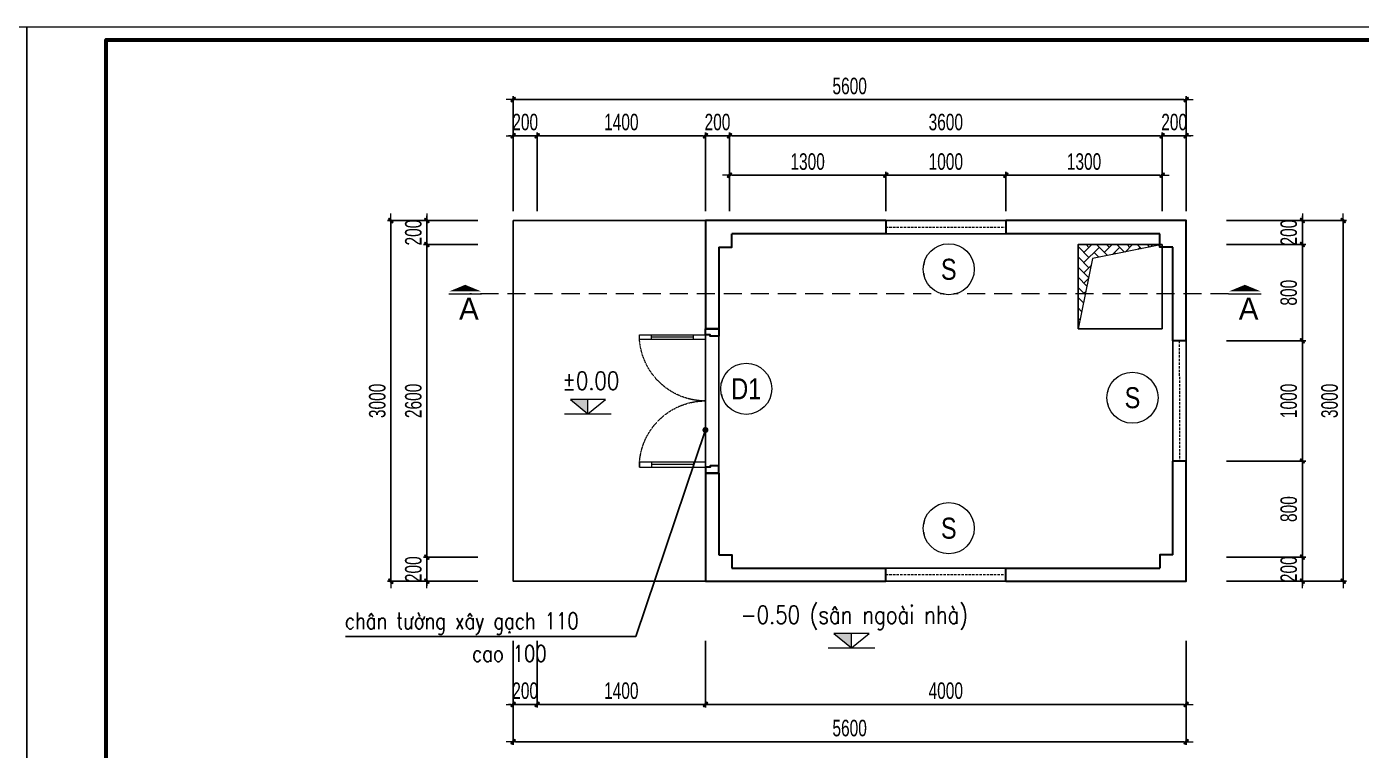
# Model space of a CAD drawing. Header units: millimetres. Extents: x 142758 to 365363, y -504867 to -415100.
# Drawn here: x 198041 to 209147, y -468500 to -462482 of the extents above; entities that cross this region are included whole.
import ezdxf
from ezdxf.enums import TextEntityAlignment as Align

# ---------------------------------------------------------------- set-up
doc = ezdxf.new("R2010")
doc.units = ezdxf.units.MM
doc.header["$LTSCALE"] = 20
doc.header["$MEASUREMENT"] = 0
doc.header["$PDMODE"] = 32
for name, pattern in [('ACAD_ISO07W100', [3, 0, -3]), ('HIDDEN', [0.375, 0.25, -0.125]), ('HIDDEN2', [0.1875, 0.125, -0.0625]), ('HIDDENX2', [0.75, 0.5, -0.25])]:
    doc.linetypes.add(name, pattern=pattern)
doc.layers.get('Defpoints').update_dxf_attribs({"color": 1})
for name, color, linetype, lineweight in [('03', 252, 'Continuous', 30), ('A-WIPEOUT', 254, 'ACAD_ISO07W100', 0), ('ISO', 153, 'Continuous', 13), ('LC Dim', 8, 'Continuous', 18), ('LC Hatch', 252, 'Continuous', 9), ('LC ISO', 153, 'Continuous', 13), ('LC Khac', 4, 'Continuous', 9), ('LC MANH DUT', 35, 'HIDDEN', 5), ('LC Net dam 1', 30, 'Continuous', 30), ('LC Net manh', 16, 'Continuous', 5), ('LC Net thay', 7, 'Continuous', 25), ('LC Text1', 3, 'Continuous', 20), ('LC Text2', 7, 'Continuous', 25), ('NetMo', 9, 'HIDDENX2', 0)]:
    doc.layers.add(name, color=color, linetype=linetype, lineweight=lineweight)
doc.layers.add('Khungten_LCDI', color=7, linetype='Continuous')
doc.styles.add('General text 2', font='arial_0.ttf')
doc.styles.add('HOATBIF', font='hoatbif.shx', dxfattribs={"width": 0.7})
doc.styles.add('Khungten', font='VHAVAN.TTF', dxfattribs={"width": 0.9, "height": 5000})
doc.styles.add('LC 1', font='VHAVANB.TTF')
doc.styles.add('LC 3', font='vnsimli.shx', dxfattribs={"width": 0.75})
doc.styles.add('T1', font='Vnsimli.shx', dxfattribs={"width": 0.8})
doc.styles.add('Title', font='VHBLACK.TTF', dxfattribs={"width": 0.8})
doc.dimstyles.new('1-100(1-50)', dxfattribs={"dimscale": 50, "dimtxt": 2.5, "dimasz": 0.35, "dimexe": 0.5, "dimexo": 0, "dimgap": 0.8, "dimtad": 1, "dimdec": 0, "dimzin": 0, "dimdsep": 46, "dimtxsty": 'HOATBIF', "dimblk1": 'DOT', "dimblk2": 'DOT', "dimsah": 1, "dimcen": -1, "dimdle": 1, "dimclrd": 256, "dimclre": 256, "dimclrt": 4, "dimadec": 3, "dimazin": 2, "dimtfac": 0.333333, "dimtdec": 0, "dimtix": 1, "dimtmove": 2, "dimatfit": 3, "dimldrblk": 'DOT', "dimfxl": 1, "dimtvp": 0.833333, "dimtolj": 1, "dimtzin": 0, "dimarcsym": 0})
doc.dimstyles.new('MONG', dxfattribs={"dimscale": 50, "dimtxt": 2.5, "dimasz": 0.35, "dimexe": 0.5, "dimexo": 0, "dimgap": 0.8, "dimtad": 1, "dimdec": 0, "dimzin": 0, "dimdsep": 46, "dimtxsty": 'HOATBIF', "dimblk1": 'DOT', "dimblk2": 'DOT', "dimsah": 1, "dimcen": -1, "dimdle": 1, "dimclrd": 256, "dimclre": 256, "dimclrt": 4, "dimadec": 3, "dimazin": 2, "dimtfac": 0.333333, "dimtdec": 0, "dimtix": 1, "dimtmove": 2, "dimatfit": 3, "dimldrblk": 'DOT', "dimfxl": 1, "dimtvp": 0.833333, "dimtolj": 1, "dimtzin": 0, "dimarcsym": 0})

# ---------------------------------------------------------------- blocks, each defined once
blk = doc.blocks.new('Nha o can bo nhan vien Trung doan')
at = {"layer": 'Defpoints', "lineweight": 0}
blk.add_lwpolyline([(-1200, -14850), (-1200, 14850), (40800, 14850), (40800, -14850)], close=True, dxfattribs=at)
at = {"layer": 'Khungten_LCDI', "color": 5, "lineweight": 60}
blk.add_lwpolyline([(0, -14650), (0, 14650), (40600, 14650), (40600, -14650)], close=True, dxfattribs=at)
at = {"color": 7, "style": 'Khungten', "width": 0.8}
for tag, p in [('REVISION', (39499, -10746)), ('NGAYHT', (39546, -11609))]:
    blk.add_attdef(tag, text='', height=200, dxfattribs=at).set_placement(p, align=Align.CENTER)
at = {"layer": 'LC Text1', "style": 'Title', "width": 1.485915}
for tag, p, p2 in [('TENBANVE1', (36913, -8886), (40339, -8886)), ('TENBANVE2', (36913, -9562), (40339, -9562))]:
    blk.add_attdef(tag, text='', height=250, dxfattribs=at).set_placement(p, p2, align=Align.FIT)
at = {"layer": 'LC Text1', "style": 'Title', "width": 0.7}
blk.add_attdef('SOBANVE', text='', height=250, dxfattribs=at).set_placement((39562, -13896), align=Align.CENTER)
blk = doc.blocks.new('DOT')
at = {"layer": 'LC Dim'}
blk.add_line((-3, 0), (3, 0), dxfattribs=at)
at = {"layer": 'LC Dim', "color": 4}
blk.add_line((-1, -1), (1, 1), dxfattribs=at)
blk.add_lwpolyline([(0.5, 1), (-1, -0.5), (-0.5, -1), (1, 0.5)], close=True, dxfattribs=at)
blk = doc.blocks.new('*D80')
at = {"layer": 'Defpoints', "color": 0, "ltscale": 2, "transparency": 16777216}
for p in [(201795, -464294), (201371, -466894), (201795, -466894)]:
    blk.add_point(p, dxfattribs=at)
at = {"layer": 'LC Dim', "lineweight": -2, "ltscale": 2, "transparency": 16777216}
for p, q in [((201795, -464294), (201344, -464294)), ((201371, -464314), (201371, -466875)), ((201795, -466894), (201344, -466894))]:
    blk.add_line(p, q, dxfattribs=at)
at = {"layer": 'LC Dim', "lineweight": -2, "ltscale": 2, "transparency": 16777216, "xscale": 19.25, "yscale": 19.25, "zscale": 19.25}
for p, rotation in [((201371, -464294), 90), ((201371, -466894), 270)]:
    blk.add_blockref('DOT', p, dxfattribs=dict(at, rotation=rotation))
at = {"layer": 'LC Dim', "color": 4, "ltscale": 2, "transparency": 16777216, "insert": (201259, -465594), "char_height": 137.5, "attachment_point": 5, "rotation": 90, "style": 'HOATBIF'}
blk.add_mtext('\\A1;2600', dxfattribs=at)
blk = doc.blocks.new('_Dot')
at = {"color": 0, "linetype": 'ByBlock', "lineweight": -2}
blk.add_line((-0.5, 0), (-1, 0), dxfattribs=at)
at = {"color": 0, "linetype": 'ByBlock', "const_width": 0.5}
blk.add_lwpolyline([(-0.25, 0, 1), (0.25, 0, 1)], format="xyb", close=True, dxfattribs=at)
blk = doc.blocks.new('*D81')
at = {"layer": 'Defpoints', "color": 0, "ltscale": 2, "transparency": 16777216}
for p in [(201795, -464094), (201071, -467094), (201795, -467094)]:
    blk.add_point(p, dxfattribs=at)
at = {"layer": 'LC Dim', "lineweight": -2, "ltscale": 2, "transparency": 16777216}
for p, q in [((201795, -464094), (201044, -464094)), ((201071, -464114), (201071, -467075)), ((201795, -467094), (201044, -467094))]:
    blk.add_line(p, q, dxfattribs=at)
at = {"layer": 'LC Dim', "lineweight": -2, "ltscale": 2, "transparency": 16777216, "xscale": 19.25, "yscale": 19.25, "zscale": 19.25}
for p, rotation in [((201071, -464094), 90), ((201071, -467094), 270)]:
    blk.add_blockref('DOT', p, dxfattribs=dict(at, rotation=rotation))
at = {"layer": 'LC Dim', "color": 4, "ltscale": 2, "transparency": 16777216, "insert": (200959, -465594), "char_height": 137.5, "attachment_point": 5, "rotation": 90, "style": 'HOATBIF'}
blk.add_mtext('\\A1;3000', dxfattribs=at)
blk = doc.blocks.new('*D82')
at = {"layer": 'Defpoints', "color": 0, "ltscale": 2, "transparency": 16777216}
for p in [(202089, -467590), (207689, -467590), (202089, -468429)]:
    blk.add_point(p, dxfattribs=at)
at = {"layer": 'LC Dim', "lineweight": -2, "ltscale": 2, "transparency": 16777216}
for p, q in [((202089, -467590), (202089, -468456)), ((207689, -467590), (207689, -468456)), ((207670, -468429), (202109, -468429))]:
    blk.add_line(p, q, dxfattribs=at)
at = {"layer": 'LC Dim', "lineweight": -2, "ltscale": 2, "transparency": 16777216, "xscale": 19.25, "yscale": 19.25, "zscale": 19.25, "rotation": 180}
blk.add_blockref('DOT', (202089, -468429), dxfattribs=at)
at = {"layer": 'LC Dim', "lineweight": -2, "ltscale": 2, "transparency": 16777216, "xscale": 19.25, "yscale": 19.25, "zscale": 19.25}
blk.add_blockref('DOT', (207689, -468429), dxfattribs=at)
at = {"layer": 'LC Dim', "color": 4, "ltscale": 2, "transparency": 16777216, "insert": (204889, -468316), "char_height": 137.5, "attachment_point": 5, "style": 'HOATBIF'}
blk.add_mtext('\\A1;5600', dxfattribs=at)
blk = doc.blocks.new('*D83')
at = {"layer": 'Defpoints', "color": 0, "ltscale": 2, "transparency": 16777216}
for p in [(207489.33538, -463388.29265), (203889.33538, -464016.5), (207489.33538, -464016.5)]:
    blk.add_point(p, dxfattribs=at)
at = {"layer": 'LC Dim', "lineweight": -2, "ltscale": 2, "transparency": 16777216}
for p, q in [((203889.33538, -464016.5), (203889.33538, -463360.79265)), ((203908.58538, -463388.29265), (207470.08538, -463388.29265)), ((207489.33538, -464016.5), (207489.33538, -463360.79265))]:
    blk.add_line(p, q, dxfattribs=at)
at = {"layer": 'LC Dim', "lineweight": -2, "ltscale": 2, "transparency": 16777216, "xscale": 19.25, "yscale": 19.25, "zscale": 19.25, "rotation": 180}
blk.add_blockref('DOT', (203889.33538, -463388.29265), dxfattribs=at)
at = {"layer": 'LC Dim', "lineweight": -2, "ltscale": 2, "transparency": 16777216, "xscale": 19.25, "yscale": 19.25, "zscale": 19.25}
blk.add_blockref('DOT', (207489.33538, -463388.29265), dxfattribs=at)
at = {"layer": 'LC Dim', "color": 4, "ltscale": 2, "transparency": 16777216, "insert": (205689.33538, -463275.54265), "char_height": 137.5, "attachment_point": 5, "style": 'HOATBIF'}
blk.add_mtext('\\A1;3600', dxfattribs=at)
blk = doc.blocks.new('*D84')
at = {"layer": 'Defpoints', "color": 0, "ltscale": 2, "transparency": 16777216}
for p in [(203689.33538, -463388.29265), (202289.33538, -464016.5), (203689.33538, -464016.5)]:
    blk.add_point(p, dxfattribs=at)
at = {"layer": 'LC Dim', "lineweight": -2, "ltscale": 2, "transparency": 16777216}
for p, q in [((202289.33538, -464016.5), (202289.33538, -463360.79265)), ((202308.58538, -463388.29265), (203670.08538, -463388.29265)), ((203689.33538, -464016.5), (203689.33538, -463360.79265))]:
    blk.add_line(p, q, dxfattribs=at)
at = {"layer": 'LC Dim', "lineweight": -2, "ltscale": 2, "transparency": 16777216, "xscale": 19.25, "yscale": 19.25, "zscale": 19.25, "rotation": 180}
blk.add_blockref('DOT', (202289.33538, -463388.29265), dxfattribs=at)
at = {"layer": 'LC Dim', "lineweight": -2, "ltscale": 2, "transparency": 16777216, "xscale": 19.25, "yscale": 19.25, "zscale": 19.25}
blk.add_blockref('DOT', (203689.33538, -463388.29265), dxfattribs=at)
at = {"layer": 'LC Dim', "color": 4, "ltscale": 2, "transparency": 16777216, "insert": (202989.33538, -463275.54265), "char_height": 137.5, "attachment_point": 5, "style": 'HOATBIF'}
blk.add_mtext('\\A1;1400', dxfattribs=at)
blk = doc.blocks.new('*D85')
at = {"layer": 'Defpoints', "color": 0, "ltscale": 2, "transparency": 16777216}
for p in [(203689.33538, -463388.29265), (203689.33538, -464016.5), (203889.33538, -464016.5)]:
    blk.add_point(p, dxfattribs=at)
at = {"layer": 'LC Dim', "lineweight": -2, "ltscale": 2, "transparency": 16777216}
for p, q in [((203670.08538, -463388.29265), (203650.83538, -463388.29265)), ((203689.33538, -464016.5), (203689.33538, -463360.79265)), ((203889.33538, -463388.29265), (203689.33538, -463388.29265)), ((203889.33538, -464016.5), (203889.33538, -463360.79265)), ((203908.58538, -463388.29265), (203927.83538, -463388.29265))]:
    blk.add_line(p, q, dxfattribs=at)
at = {"layer": 'LC Dim', "lineweight": -2, "ltscale": 2, "transparency": 16777216, "xscale": 19.25, "yscale": 19.25, "zscale": 19.25}
blk.add_blockref('DOT', (203689.33538, -463388.29265), dxfattribs=at)
at = {"layer": 'LC Dim', "lineweight": -2, "ltscale": 2, "transparency": 16777216, "xscale": 19.25, "yscale": 19.25, "zscale": 19.25, "rotation": 180}
blk.add_blockref('DOT', (203889.33538, -463388.29265), dxfattribs=at)
at = {"layer": 'LC Dim', "color": 4, "ltscale": 2, "transparency": 16777216, "insert": (203789.33538, -463275.54265), "char_height": 137.5, "attachment_point": 5, "style": 'HOATBIF'}
blk.add_mtext('\\A1;200', dxfattribs=at)
blk = doc.blocks.new('*D86')
at = {"layer": 'Defpoints', "color": 0, "ltscale": 2, "transparency": 16777216}
for p in [(208025, -464094), (208025, -464294), (208656, -464294)]:
    blk.add_point(p, dxfattribs=at)
at = {"layer": 'LC Dim', "lineweight": -2, "ltscale": 2, "transparency": 16777216}
for p, q in [((208656, -464075), (208656, -464056)), ((208025, -464094), (208684, -464094)), ((208656, -464094), (208656, -464294)), ((208025, -464294), (208684, -464294)), ((208656, -464314), (208656, -464333))]:
    blk.add_line(p, q, dxfattribs=at)
at = {"layer": 'LC Dim', "lineweight": -2, "ltscale": 2, "transparency": 16777216, "xscale": 19.25, "yscale": 19.25, "zscale": 19.25}
for p, rotation in [((208656, -464094), 270), ((208656, -464294), 90)]:
    blk.add_blockref('DOT', p, dxfattribs=dict(at, rotation=rotation))
at = {"layer": 'LC Dim', "color": 4, "ltscale": 2, "transparency": 16777216, "insert": (208543, -464194), "char_height": 137.5, "attachment_point": 5, "rotation": 90, "style": 'HOATBIF'}
blk.add_mtext('\\A1;200', dxfattribs=at)
blk = doc.blocks.new('*D87')
at = {"layer": 'Defpoints', "color": 0, "ltscale": 2, "transparency": 16777216}
for p in [(207689.33538, -463088.29265), (202089.33538, -464016.5), (207689.33538, -464016.5)]:
    blk.add_point(p, dxfattribs=at)
at = {"layer": 'LC Dim', "lineweight": -2, "ltscale": 2, "transparency": 16777216}
for p, q in [((202089.33538, -464016.5), (202089.33538, -463060.79265)), ((202108.58538, -463088.29265), (207670.08538, -463088.29265)), ((207689.33538, -464016.5), (207689.33538, -463060.79265))]:
    blk.add_line(p, q, dxfattribs=at)
at = {"layer": 'LC Dim', "lineweight": -2, "ltscale": 2, "transparency": 16777216, "xscale": 19.25, "yscale": 19.25, "zscale": 19.25, "rotation": 180}
blk.add_blockref('DOT', (202089.33538, -463088.29265), dxfattribs=at)
at = {"layer": 'LC Dim', "lineweight": -2, "ltscale": 2, "transparency": 16777216, "xscale": 19.25, "yscale": 19.25, "zscale": 19.25}
blk.add_blockref('DOT', (207689.33538, -463088.29265), dxfattribs=at)
at = {"layer": 'LC Dim', "color": 4, "ltscale": 2, "transparency": 16777216, "insert": (204889.33538, -462975.54265), "char_height": 137.5, "attachment_point": 5, "style": 'HOATBIF'}
blk.add_mtext('\\A1;5600', dxfattribs=at)
blk = doc.blocks.new('*D88')
at = {"layer": 'Defpoints', "color": 0, "ltscale": 2, "transparency": 16777216}
for p in [(203689, -467590), (207689, -467590), (203689, -468118)]:
    blk.add_point(p, dxfattribs=at)
at = {"layer": 'LC Dim', "lineweight": -2, "ltscale": 2, "transparency": 16777216}
for p, q in [((203689, -467590), (203689, -468145)), ((207689, -467590), (207689, -468145)), ((207670, -468118), (203709, -468118))]:
    blk.add_line(p, q, dxfattribs=at)
at = {"layer": 'LC Dim', "lineweight": -2, "ltscale": 2, "transparency": 16777216, "xscale": 19.25, "yscale": 19.25, "zscale": 19.25, "rotation": 180}
blk.add_blockref('DOT', (203689, -468118), dxfattribs=at)
at = {"layer": 'LC Dim', "lineweight": -2, "ltscale": 2, "transparency": 16777216, "xscale": 19.25, "yscale": 19.25, "zscale": 19.25}
blk.add_blockref('DOT', (207689, -468118), dxfattribs=at)
at = {"layer": 'LC Dim', "color": 4, "ltscale": 2, "transparency": 16777216, "insert": (205689, -468005), "char_height": 137.5, "attachment_point": 5, "style": 'HOATBIF'}
blk.add_mtext('\\A1;4000', dxfattribs=at)
blk = doc.blocks.new('*D89')
at = {"layer": 'Defpoints', "color": 0, "ltscale": 2, "transparency": 16777216}
for p in [(208025, -464094), (208025, -467094), (208996, -467094)]:
    blk.add_point(p, dxfattribs=at)
at = {"layer": 'LC Dim', "lineweight": -2, "ltscale": 2, "transparency": 16777216}
for p, q in [((208025, -464094), (209024, -464094)), ((208996, -464114), (208996, -467075)), ((208025, -467094), (209024, -467094))]:
    blk.add_line(p, q, dxfattribs=at)
at = {"layer": 'LC Dim', "lineweight": -2, "ltscale": 2, "transparency": 16777216, "xscale": 19.25, "yscale": 19.25, "zscale": 19.25}
for p, rotation in [((208996, -464094), 90), ((208996, -467094), 270)]:
    blk.add_blockref('DOT', p, dxfattribs=dict(at, rotation=rotation))
at = {"layer": 'LC Dim', "color": 4, "ltscale": 2, "transparency": 16777216, "insert": (208883, -465594), "char_height": 137.5, "attachment_point": 5, "rotation": 90, "style": 'HOATBIF'}
blk.add_mtext('\\A1;3000', dxfattribs=at)
blk = doc.blocks.new('*D90')
at = {"layer": 'Defpoints', "color": 0, "ltscale": 2, "transparency": 16777216}
for p in [(208025, -464294), (208025, -465094), (208656, -465094)]:
    blk.add_point(p, dxfattribs=at)
at = {"layer": 'LC Dim', "lineweight": -2, "ltscale": 2, "transparency": 16777216}
for p, q in [((208025, -464294), (208684, -464294)), ((208656, -464314), (208656, -465075)), ((208025, -465094), (208684, -465094))]:
    blk.add_line(p, q, dxfattribs=at)
at = {"layer": 'LC Dim', "lineweight": -2, "ltscale": 2, "transparency": 16777216, "xscale": 19.25, "yscale": 19.25, "zscale": 19.25}
for p, rotation in [((208656, -464294), 90), ((208656, -465094), 270)]:
    blk.add_blockref('DOT', p, dxfattribs=dict(at, rotation=rotation))
at = {"layer": 'LC Dim', "color": 4, "ltscale": 2, "transparency": 16777216, "insert": (208543, -464694), "char_height": 137.5, "attachment_point": 5, "rotation": 90, "style": 'HOATBIF'}
blk.add_mtext('\\A1;800', dxfattribs=at)
blk = doc.blocks.new('*D91')
at = {"layer": 'Defpoints', "color": 0, "ltscale": 2, "transparency": 16777216}
for p in [(208025, -466894), (208025, -467094), (208656, -467094)]:
    blk.add_point(p, dxfattribs=at)
at = {"layer": 'LC Dim', "lineweight": -2, "ltscale": 2, "transparency": 16777216}
for p, q in [((208656, -466875), (208656, -466856)), ((208025, -466894), (208684, -466894)), ((208656, -466894), (208656, -467094)), ((208025, -467094), (208684, -467094)), ((208656, -467114), (208656, -467133))]:
    blk.add_line(p, q, dxfattribs=at)
at = {"layer": 'LC Dim', "lineweight": -2, "ltscale": 2, "transparency": 16777216, "xscale": 19.25, "yscale": 19.25, "zscale": 19.25}
for p, rotation in [((208656, -466894), 270), ((208656, -467094), 90)]:
    blk.add_blockref('DOT', p, dxfattribs=dict(at, rotation=rotation))
at = {"layer": 'LC Dim', "color": 4, "ltscale": 2, "transparency": 16777216, "insert": (208543, -466994), "char_height": 137.5, "attachment_point": 5, "rotation": 90, "style": 'HOATBIF'}
blk.add_mtext('\\A1;200', dxfattribs=at)
blk = doc.blocks.new('*D92')
at = {"layer": 'Defpoints', "color": 0, "ltscale": 2, "transparency": 16777216}
for p in [(202089, -467590), (202289, -467590), (202089, -468118)]:
    blk.add_point(p, dxfattribs=at)
at = {"layer": 'LC Dim', "lineweight": -2, "ltscale": 2, "transparency": 16777216}
for p, q in [((202089, -467590), (202089, -468145)), ((202289, -467590), (202289, -468145)), ((202070, -468118), (202051, -468118)), ((202289, -468118), (202089, -468118)), ((202309, -468118), (202328, -468118))]:
    blk.add_line(p, q, dxfattribs=at)
at = {"layer": 'LC Dim', "lineweight": -2, "ltscale": 2, "transparency": 16777216, "xscale": 19.25, "yscale": 19.25, "zscale": 19.25}
blk.add_blockref('DOT', (202089, -468118), dxfattribs=at)
at = {"layer": 'LC Dim', "lineweight": -2, "ltscale": 2, "transparency": 16777216, "xscale": 19.25, "yscale": 19.25, "zscale": 19.25, "rotation": 180}
blk.add_blockref('DOT', (202289, -468118), dxfattribs=at)
at = {"layer": 'LC Dim', "color": 4, "ltscale": 2, "transparency": 16777216, "insert": (202189, -468005), "char_height": 137.5, "attachment_point": 5, "style": 'HOATBIF'}
blk.add_mtext('\\A1;200', dxfattribs=at)
blk = doc.blocks.new('*D93')
at = {"layer": 'Defpoints', "color": 0, "ltscale": 2, "transparency": 16777216}
for p in [(202289, -467590), (203689, -467590), (202289, -468118)]:
    blk.add_point(p, dxfattribs=at)
at = {"layer": 'LC Dim', "lineweight": -2, "ltscale": 2, "transparency": 16777216}
for p, q in [((202289, -467590), (202289, -468145)), ((203689, -467590), (203689, -468145)), ((203670, -468118), (202309, -468118))]:
    blk.add_line(p, q, dxfattribs=at)
at = {"layer": 'LC Dim', "lineweight": -2, "ltscale": 2, "transparency": 16777216, "xscale": 19.25, "yscale": 19.25, "zscale": 19.25, "rotation": 180}
blk.add_blockref('DOT', (202289, -468118), dxfattribs=at)
at = {"layer": 'LC Dim', "lineweight": -2, "ltscale": 2, "transparency": 16777216, "xscale": 19.25, "yscale": 19.25, "zscale": 19.25}
blk.add_blockref('DOT', (203689, -468118), dxfattribs=at)
at = {"layer": 'LC Dim', "color": 4, "ltscale": 2, "transparency": 16777216, "insert": (202989, -468005), "char_height": 137.5, "attachment_point": 5, "style": 'HOATBIF'}
blk.add_mtext('\\A1;1400', dxfattribs=at)
blk = doc.blocks.new('Caodo1')
at = {"layer": 'LC Text1'}
blk.add_hatch(color=256, dxfattribs=at).paths.add_polyline_path([(0, 200), (0, 0), (243, 200)])
for p, q in [((0, 0), (0, 200)), ((324, 0), (-324, 0))]:
    blk.add_line(p, q, dxfattribs=at)
blk.add_lwpolyline([(-243, 200), (243, 200), (0, 0), (0, 0)], close=True, dxfattribs=at)
at = {"layer": 'LC Text1', "style": 'T1', "width": 0.8}
blk.add_attdef('%%P0,00', text='', height=250, dxfattribs=at).set_placement((-39, 460), align=Align.MIDDLE_CENTER)
blk = doc.blocks.new('*D94')
at = {"layer": 'Defpoints', "color": 0, "ltscale": 2, "transparency": 16777216}
for p in [(208025, -466094), (208025, -466894), (208656, -466894)]:
    blk.add_point(p, dxfattribs=at)
at = {"layer": 'LC Dim', "lineweight": -2, "ltscale": 2, "transparency": 16777216}
for p, q in [((208025, -466094), (208684, -466094)), ((208656, -466114), (208656, -466875)), ((208025, -466894), (208684, -466894))]:
    blk.add_line(p, q, dxfattribs=at)
at = {"layer": 'LC Dim', "lineweight": -2, "ltscale": 2, "transparency": 16777216, "xscale": 19.25, "yscale": 19.25, "zscale": 19.25}
for p, rotation in [((208656, -466094), 90), ((208656, -466894), 270)]:
    blk.add_blockref('DOT', p, dxfattribs=dict(at, rotation=rotation))
at = {"layer": 'LC Dim', "color": 4, "ltscale": 2, "transparency": 16777216, "insert": (208543, -466494), "char_height": 137.5, "attachment_point": 5, "rotation": 90, "style": 'HOATBIF'}
blk.add_mtext('\\A1;800', dxfattribs=at)
blk = doc.blocks.new('*D95')
at = {"layer": 'Defpoints', "color": 0, "ltscale": 2, "transparency": 16777216}
for p in [(208025, -465094), (208025, -466094), (208656, -466094)]:
    blk.add_point(p, dxfattribs=at)
at = {"layer": 'LC Dim', "lineweight": -2, "ltscale": 2, "transparency": 16777216}
for p, q in [((208025, -465094), (208684, -465094)), ((208656, -465114), (208656, -466075)), ((208025, -466094), (208684, -466094))]:
    blk.add_line(p, q, dxfattribs=at)
at = {"layer": 'LC Dim', "lineweight": -2, "ltscale": 2, "transparency": 16777216, "xscale": 19.25, "yscale": 19.25, "zscale": 19.25}
for p, rotation in [((208656, -465094), 90), ((208656, -466094), 270)]:
    blk.add_blockref('DOT', p, dxfattribs=dict(at, rotation=rotation))
at = {"layer": 'LC Dim', "color": 4, "ltscale": 2, "transparency": 16777216, "insert": (208543, -465594), "char_height": 137.5, "attachment_point": 5, "rotation": 90, "style": 'HOATBIF'}
blk.add_mtext('\\A1;1000', dxfattribs=at)
blk = doc.blocks.new('*D96')
at = {"layer": 'Defpoints', "color": 0, "ltscale": 2, "transparency": 16777216}
for p in [(207489.33538, -463388.29265), (207489.33538, -464016.5), (207689.33538, -464016.5)]:
    blk.add_point(p, dxfattribs=at)
at = {"layer": 'LC Dim', "lineweight": -2, "ltscale": 2, "transparency": 16777216}
for p, q in [((207470.08538, -463388.29265), (207450.83538, -463388.29265)), ((207489.33538, -464016.5), (207489.33538, -463360.79265)), ((207689.33538, -463388.29265), (207489.33538, -463388.29265)), ((207689.33538, -464016.5), (207689.33538, -463360.79265)), ((207708.58538, -463388.29265), (207727.83538, -463388.29265))]:
    blk.add_line(p, q, dxfattribs=at)
at = {"layer": 'LC Dim', "lineweight": -2, "ltscale": 2, "transparency": 16777216, "xscale": 19.25, "yscale": 19.25, "zscale": 19.25}
blk.add_blockref('DOT', (207489.33538, -463388.29265), dxfattribs=at)
at = {"layer": 'LC Dim', "lineweight": -2, "ltscale": 2, "transparency": 16777216, "xscale": 19.25, "yscale": 19.25, "zscale": 19.25, "rotation": 180}
blk.add_blockref('DOT', (207689.33538, -463388.29265), dxfattribs=at)
at = {"layer": 'LC Dim', "color": 4, "ltscale": 2, "transparency": 16777216, "insert": (207589.33538, -463275.54265), "char_height": 137.5, "attachment_point": 5, "style": 'HOATBIF'}
blk.add_mtext('\\A1;200', dxfattribs=at)
blk = doc.blocks.new('*D97')
at = {"layer": 'Defpoints', "color": 0, "ltscale": 2, "transparency": 16777216}
for p in [(202089.33538, -463388.29265), (202089.33538, -464016.5), (202289.33538, -464016.5)]:
    blk.add_point(p, dxfattribs=at)
at = {"layer": 'LC Dim', "lineweight": -2, "ltscale": 2, "transparency": 16777216}
for p, q in [((202070.08538, -463388.29265), (202050.83538, -463388.29265)), ((202089.33538, -464016.5), (202089.33538, -463360.79265)), ((202289.33538, -463388.29265), (202089.33538, -463388.29265)), ((202289.33538, -464016.5), (202289.33538, -463360.79265)), ((202308.58538, -463388.29265), (202327.83538, -463388.29265))]:
    blk.add_line(p, q, dxfattribs=at)
at = {"layer": 'LC Dim', "lineweight": -2, "ltscale": 2, "transparency": 16777216, "xscale": 19.25, "yscale": 19.25, "zscale": 19.25}
blk.add_blockref('DOT', (202089.33538, -463388.29265), dxfattribs=at)
at = {"layer": 'LC Dim', "lineweight": -2, "ltscale": 2, "transparency": 16777216, "xscale": 19.25, "yscale": 19.25, "zscale": 19.25, "rotation": 180}
blk.add_blockref('DOT', (202289.33538, -463388.29265), dxfattribs=at)
at = {"layer": 'LC Dim', "color": 4, "ltscale": 2, "transparency": 16777216, "insert": (202189.33538, -463275.54265), "char_height": 137.5, "attachment_point": 5, "style": 'HOATBIF'}
blk.add_mtext('\\A1;200', dxfattribs=at)
blk = doc.blocks.new('*D98')
at = {"layer": 'Defpoints', "color": 0, "ltscale": 2, "transparency": 16777216}
for p in [(201371, -466894), (201795, -466894), (201795, -467094)]:
    blk.add_point(p, dxfattribs=at)
at = {"layer": 'LC Dim', "lineweight": -2, "ltscale": 2, "transparency": 16777216}
for p, q in [((201371, -466875), (201371, -466856)), ((201795, -466894), (201344, -466894)), ((201371, -467094), (201371, -466894)), ((201795, -467094), (201344, -467094)), ((201371, -467114), (201371, -467133))]:
    blk.add_line(p, q, dxfattribs=at)
at = {"layer": 'LC Dim', "lineweight": -2, "ltscale": 2, "transparency": 16777216, "xscale": 19.25, "yscale": 19.25, "zscale": 19.25}
for p, rotation in [((201371, -466894), 270), ((201371, -467094), 90)]:
    blk.add_blockref('DOT', p, dxfattribs=dict(at, rotation=rotation))
at = {"layer": 'LC Dim', "color": 4, "ltscale": 2, "transparency": 16777216, "insert": (201259, -466994), "char_height": 137.5, "attachment_point": 5, "rotation": 90, "style": 'HOATBIF'}
blk.add_mtext('\\A1;200', dxfattribs=at)
blk = doc.blocks.new('*D99')
at = {"layer": 'Defpoints', "color": 0, "ltscale": 2, "transparency": 16777216}
for p in [(201371, -464094), (201795, -464094), (201795, -464294)]:
    blk.add_point(p, dxfattribs=at)
at = {"layer": 'LC Dim', "lineweight": -2, "ltscale": 2, "transparency": 16777216}
for p, q in [((201371, -464075), (201371, -464056)), ((201795, -464094), (201344, -464094)), ((201371, -464294), (201371, -464094)), ((201795, -464294), (201344, -464294)), ((201371, -464314), (201371, -464333))]:
    blk.add_line(p, q, dxfattribs=at)
at = {"layer": 'LC Dim', "lineweight": -2, "ltscale": 2, "transparency": 16777216, "xscale": 19.25, "yscale": 19.25, "zscale": 19.25}
for p, rotation in [((201371, -464094), 270), ((201371, -464294), 90)]:
    blk.add_blockref('DOT', p, dxfattribs=dict(at, rotation=rotation))
at = {"layer": 'LC Dim', "color": 4, "ltscale": 2, "transparency": 16777216, "insert": (201259, -464194), "char_height": 137.5, "attachment_point": 5, "rotation": 90, "style": 'HOATBIF'}
blk.add_mtext('\\A1;200', dxfattribs=at)
blk = doc.blocks.new('*U14')
at = {"layer": 'A-WIPEOUT'}
blk.add_lwpolyline([(0, 4.25), (-2.5, 3.44), (-4.04, 1.31), (-4.04, -1.31), (-2.5, -3.44), (0, -4.25), (2.5, -3.44), (4.04, -1.31), (4.04, 1.31), (2.5, 3.44)], close=True, dxfattribs=at)
at = {"layer": 'LC Text1', "style": 'General text 2', "width": 0.8, "flags": 8}
blk.add_attdef('SYMBOL', text='', height=3.5, dxfattribs=at).set_placement((0, 0), align=Align.MIDDLE_CENTER)
blk.add_wipeout([(0, 4.25), (-2.5, 3.44), (-4.04, 1.31), (-4.04, -1.31), (-2.5, -3.44), (0, -4.25), (2.5, -3.44), (4.04, -1.31), (4.04, 1.31), (2.5, 3.44)]).dxf.layer = 'A-WIPEOUT'
at = {"layer": 'LC ISO'}
blk.add_circle((0, 0), 4.25, dxfattribs=at)
blk = doc.blocks.new('*U23')
for p, q in [((-450, 1110), (-450, 1150)), ((-100, 1130), (-450, 1130)), ((-100, 1110), (-100, 1150)), ((-450, 90), (-450, 50)), ((-100, 70), (-450, 70)), ((-100, 90), (-100, 50))]:
    blk.add_line(p, q)
for points in [[(0, 1150), (0, 1110), (-550, 1110), (-550, 1150)], [(0, 50), (0, 90), (-550, 90), (-550, 50)]]:
    blk.add_lwpolyline(points, close=True)
at = {"linetype": 'HIDDEN2'}
for centre, start, end in [((0, 1150), 180, 270), ((0, 50), 90, 180)]:
    blk.add_arc(centre, 550, start, end, dxfattribs=at)
at = {"layer": '03'}
for points in [[(110, 1200), (110, 1140), (40, 1140), (40, 1150), (0, 1150), (0, 1200)], [(110, 0), (110, 60), (40, 60), (40, 50), (0, 50), (0, 0)]]:
    blk.add_lwpolyline(points, close=True, dxfattribs=at)
blk = doc.blocks.new('*D72')
at = {"layer": 'Defpoints', "color": 0, "ltscale": 2, "transparency": 16777216}
for p in [(205189.33538, -463717), (203889.33538, -464016.5), (205189.33538, -464016.5)]:
    blk.add_point(p, dxfattribs=at)
at = {"layer": 'LC Dim', "lineweight": -2, "ltscale": 2, "transparency": 16777216}
for p, q in [((203889.33538, -464016.5), (203889.33538, -463689.5)), ((203908.58538, -463717), (205170.08538, -463717)), ((205189.33538, -464016.5), (205189.33538, -463689.5))]:
    blk.add_line(p, q, dxfattribs=at)
at = {"layer": 'LC Dim', "lineweight": -2, "ltscale": 2, "transparency": 16777216, "xscale": 19.25, "yscale": 19.25, "zscale": 19.25, "rotation": 180}
blk.add_blockref('DOT', (203889.33538, -463717), dxfattribs=at)
at = {"layer": 'LC Dim', "lineweight": -2, "ltscale": 2, "transparency": 16777216, "xscale": 19.25, "yscale": 19.25, "zscale": 19.25}
blk.add_blockref('DOT', (205189.33538, -463717), dxfattribs=at)
at = {"layer": 'LC Dim', "color": 4, "ltscale": 2, "transparency": 16777216, "insert": (204539.33538, -463604.25), "char_height": 137.5, "attachment_point": 5, "style": 'HOATBIF'}
blk.add_mtext('\\A1;1300', dxfattribs=at)
blk = doc.blocks.new('*D73')
at = {"layer": 'Defpoints', "color": 0, "ltscale": 2, "transparency": 16777216}
for p in [(206189.33538, -463717), (205189.33538, -464016.5), (206189.33538, -464016.5)]:
    blk.add_point(p, dxfattribs=at)
at = {"layer": 'LC Dim', "lineweight": -2, "ltscale": 2, "transparency": 16777216}
for p, q in [((205189.33538, -464016.5), (205189.33538, -463689.5)), ((205208.58538, -463717), (206170.08538, -463717)), ((206189.33538, -464016.5), (206189.33538, -463689.5))]:
    blk.add_line(p, q, dxfattribs=at)
at = {"layer": 'LC Dim', "lineweight": -2, "ltscale": 2, "transparency": 16777216, "xscale": 19.25, "yscale": 19.25, "zscale": 19.25, "rotation": 180}
blk.add_blockref('DOT', (205189.33538, -463717), dxfattribs=at)
at = {"layer": 'LC Dim', "lineweight": -2, "ltscale": 2, "transparency": 16777216, "xscale": 19.25, "yscale": 19.25, "zscale": 19.25}
blk.add_blockref('DOT', (206189.33538, -463717), dxfattribs=at)
at = {"layer": 'LC Dim', "color": 4, "ltscale": 2, "transparency": 16777216, "insert": (205689.33538, -463604.25), "char_height": 137.5, "attachment_point": 5, "style": 'HOATBIF'}
blk.add_mtext('\\A1;1000', dxfattribs=at)
blk = doc.blocks.new('*D74')
at = {"layer": 'Defpoints', "color": 0, "ltscale": 2, "transparency": 16777216}
for p in [(207489.33538, -463717), (206189.33538, -464016.5), (207489.33538, -464016.5)]:
    blk.add_point(p, dxfattribs=at)
at = {"layer": 'LC Dim', "lineweight": -2, "ltscale": 2, "transparency": 16777216}
for p, q in [((206189.33538, -464016.5), (206189.33538, -463689.5)), ((206208.58538, -463717), (207470.08538, -463717)), ((207489.33538, -464016.5), (207489.33538, -463689.5))]:
    blk.add_line(p, q, dxfattribs=at)
at = {"layer": 'LC Dim', "lineweight": -2, "ltscale": 2, "transparency": 16777216, "xscale": 19.25, "yscale": 19.25, "zscale": 19.25, "rotation": 180}
blk.add_blockref('DOT', (206189.33538, -463717), dxfattribs=at)
at = {"layer": 'LC Dim', "lineweight": -2, "ltscale": 2, "transparency": 16777216, "xscale": 19.25, "yscale": 19.25, "zscale": 19.25}
blk.add_blockref('DOT', (207489.33538, -463717), dxfattribs=at)
at = {"layer": 'LC Dim', "color": 4, "ltscale": 2, "transparency": 16777216, "insert": (206839.33538, -463604.25), "char_height": 137.5, "attachment_point": 5, "style": 'HOATBIF'}
blk.add_mtext('\\A1;1300', dxfattribs=at)

msp = doc.modelspace()

# ---------------------------------------------------------------- hatches: boundary and pattern name
at = {"layer": 'LC Hatch', "ltscale": 2}
h = msp.add_hatch(dxfattribs=at)
h.set_pattern_fill('AR-HBONE', color=256, scale=15)
h.set_pattern_definition([(45, (248585.435, -453328.58), (0, 84.85281), [180, -60]), (135, (248627.86, -453286.155), (7e-15, 84.85281), [180, -60])])
h.paths.add_polyline_path([(206910.4, -464409.6), (206789.3, -464994.3), (206789.3, -464294.3), (207489.3, -464294.3)])

# ---------------------------------------------------------------- linework, layer by layer
at = {"layer": 'Defpoints', "lineweight": 0, "elevation": 5.9}
msp.add_lwpolyline([(170321.3, -482083.8), (170321.3, -462481.8), (198041.3, -462481.8), (198041.3, -482083.8)], close=True, dxfattribs=at)
at = {"layer": 'ISO', "ltscale": 0.5, "flags": 128}
msp.add_lwpolyline([(207489.3, -464294.3), (206910.4, -464409.6), (206789.3, -464994.3)], dxfattribs=at)
at = {"layer": 'LC Khac', "color": 1, "ltscale": 2}
for p, q in [((201555, -464703), (201825.1, -464703)), ((208042.8, -464703), (208313, -464703))]:
    msp.add_line(p, q, dxfattribs=at)
for points in [[(201690, -464628.4, 0, 262.3, 0), (201690, -464682.6, 153, 153, 0)], [(208177.9, -464628.4, 0, 262.3, 0), (208177.9, -464682.6, 153, 153, 0)]]:
    msp.add_lwpolyline(points, format="xyseb", dxfattribs=at)
at = {"layer": 'LC MANH DUT', "ltscale": 30}
msp.add_line((208042.8, -464703), (201729, -464703), dxfattribs=at)
at = {"layer": 'LC Net dam 1'}
for p, q in [((205189.3, -464094.3), (205189.3, -464204.3)), ((206189.3, -464094.3), (206189.3, -464204.3)), ((203689.3, -464994.3), (203799.3, -464994.3)), ((203799.3, -464994.3), (203689.3, -464994.3)), ((207689.3, -465094.3), (207579.3, -465094.3)), ((203799.3, -466194.3), (203689.3, -466194.3)), ((207689.3, -466094.3), (207579.3, -466094.3)), ((205189.3, -467094.3), (205189.3, -466984.3)), ((206189.3, -467094.3), (206189.3, -466984.3))]:
    msp.add_line(p, q, dxfattribs=at)
for points in [[(205189.3, -464094.3), (203689.3, -464094.3), (203689.3, -464994.3)], [(207689.3, -465094.3), (207689.3, -464094.3), (206189.3, -464094.3)], [(203799.3, -464314.3), (203909.3, -464314.3), (203909.3, -464204.3)], [(205189.3, -464204.3), (203909.3, -464204.3)], [(207469.3, -464204.3), (206189.3, -464204.3)], [(207579.3, -464314.3), (207469.3, -464314.3), (207469.3, -464204.3)], [(203799.3, -464314.3), (203799.3, -464994.3)], [(207579.3, -465094.3), (207579.3, -464314.3)], [(203689.3, -466194.3), (203689.3, -467094.3), (205189.3, -467094.3)], [(203799.3, -466194.3), (203799.3, -466874.3)], [(206189.3, -467094.3), (207689.3, -467094.3), (207689.3, -466094.3)], [(207579.3, -466874.3), (207579.3, -466094.3)], [(203799.3, -466874.3), (203909.3, -466874.3), (203909.3, -466984.3)], [(207579.3, -466874.3), (207469.3, -466874.3), (207469.3, -466984.3)], [(203909.3, -466984.3), (205189.3, -466984.3)], [(206189.3, -466984.3), (207469.3, -466984.3)]]:
    msp.add_lwpolyline(points, dxfattribs=at)
at = {"layer": 'LC Net thay'}
for p, q in [((205189.3, -464094.3), (206189.3, -464094.3)), ((206189.3, -464204.3), (205189.3, -464204.3)), ((207579.3, -465094.3), (207579.3, -466094.3)), ((207689.3, -466094.3), (207689.3, -465094.3)), ((206189.3, -466984.3), (205189.3, -466984.3)), ((205189.3, -467094.3), (206189.3, -467094.3))]:
    msp.add_line(p, q, dxfattribs=at)
msp.add_lwpolyline([(207689.3, -467094.3), (207689.3, -464094.3), (202089.3, -464094.3), (202089.3, -467094.3), (203689.3, -467094.3), (203689.3, -467094.3)], close=True, dxfattribs=at)
at = {"layer": 'LC Net thay', "linetype": 'Continuous', "ltscale": 10}
msp.add_lwpolyline([(206789.3, -464994.3), (206789.3, -464294.3), (207489.3, -464294.3), (207489.3, -464994.3)], close=True, dxfattribs=at)
at = {"layer": 'NetMo', "ltscale": 2}
for p, q in [((205189.3, -464149.3), (206189.3, -464149.3)), ((207631.6, -465094.3), (207634.3, -466094.3)), ((205189.3, -467039.3), (206189.3, -467039.3))]:
    msp.add_line(p, q, dxfattribs=at)

# ---------------------------------------------------------------- block references
at = {"layer": 'LC Net thay', "xscale": 0.55, "yscale": 0.55, "zscale": 0.55}
msp.add_blockref('Nha o can bo nhan vien Trung doan', (198701.3, -470649.3), dxfattribs=at)
at = {"layer": 'LC Text1'}
ref = msp.add_blockref('Caodo1', (202711.6, -465701.9), dxfattribs=dict(at, xscale=-0.6, yscale=0.6, zscale=0.6))
ref.add_attrib('%%P0,00', '%%P0.00', dxfattribs={"layer": 'LC Text2', "color": 4, "height": 150, "style": 'T1', "width": 0.8}).set_placement((202735, -465426.2), align=Align.MIDDLE_CENTER)
ref = msp.add_blockref('Caodo1', (204904.6, -467648.5), dxfattribs=dict(at, xscale=-0.6, yscale=0.6, zscale=0.6))
ref.add_attrib('%%P0,00', '-0.50 (s©n ngoµi nhµ)', dxfattribs={"layer": 'LC Text2', "color": 4, "height": 150, "style": 'T1', "width": 0.8}).set_placement((204928, -467372.8), align=Align.MIDDLE_CENTER)

# ---------------------------------------------------------------- texts
at = {"ltscale": 2, "style": 'LC 1'}
for p in [(201721, -464826.6), (208208.9, -464826.6)]:
    msp.add_attdef('A', text='B', height=183.6, dxfattribs=at).set_placement(p, align=Align.MIDDLE_CENTER)
at = {"layer": 'LC Text1', "color": 3, "style": 'LC 3', "width": 0.8}
for s, p in [('ch©n t\xadêng x©y g¹ch 110', (200689.6, -467492)), ('cao 100', (201747.6, -467763.5))]:
    msp.add_text(s, height=137, dxfattribs=at).set_placement(p)

# ---------------------------------------------------------------- dimensions: what is measured, and where the dimension line sits
at = {"layer": 'LC Dim', "ltscale": 2}
for base, p1, p2, angle, picture, middle in [((207689.3, -463088.3), (202089.3, -464016.5), (207689.3, -464016.5), 180, '*D87', (204889.3, -462975.5)), ((203689.3, -463388.3), (202289.3, -464016.5), (203689.3, -464016.5), 180, '*D84', (202989.3, -463275.5)), ((203689.3, -463388.3), (203889.3, -464016.5), (203689.3, -464016.5), 180, '*D85', (203789.3, -463275.5)), ((207489.3, -463388.3), (203889.3, -464016.5), (207489.3, -464016.5), 180, '*D83', (205689.3, -463275.5)), ((201071.4, -467094.3), (201795, -464094.3), (201795, -467094.3), 90, '*D81', (200958.6, -465594.3)), ((201371.4, -464094.3), (201795, -464294.3), (201795, -464094.3), 90, '*D99', (201258.6, -464194.3)), ((208656.2, -464294.3), (208025.5, -464094.3), (208025.5, -464294.3), 90, '*D86', (208543.5, -464194.3)), ((208996.2, -467094.3), (208025.5, -464094.3), (208025.5, -467094.3), 90, '*D89', (208883.4, -465594.3)), ((201371.4, -466894.3), (201795, -464294.3), (201795, -466894.3), 90, '*D80', (201258.6, -465594.3)), ((208656.2, -465094.3), (208025.5, -464294.3), (208025.5, -465094.3), 90, '*D90', (208543.5, -464694.3)), ((208656.2, -466094.3), (208025.5, -465094.3), (208025.5, -466094.3), 90, '*D95', (208543.5, -465594.3)), ((208656.2, -466894.3), (208025.5, -466094.3), (208025.5, -466894.3), 90, '*D94', (208543.5, -466494.3)), ((201371.4, -466894.3), (201795, -467094.3), (201795, -466894.3), 90, '*D98', (201258.6, -466994.3)), ((208656.2, -467094.3), (208025.5, -466894.3), (208025.5, -467094.3), 90, '*D91', (208543.5, -466994.3))]:
    dim = msp.add_linear_dim(base=base, p1=p1, p2=p2, angle=angle, dimstyle='MONG', override={"dimscale": 55}, dxfattribs=at)
    dim.commit()
    dim.dimension.update_dxf_attribs({"geometry": picture, "text_midpoint": middle})
for base, p1, p2, picture, middle in [((202089.3, -463388.3), (202289.3, -464016.5), (202089.3, -464016.5), '*D97', (202189.3, -463275.5)), ((207489.3, -463388.3), (207689.3, -464016.5), (207489.3, -464016.5), '*D96', (207589.3, -463275.5)), ((205189.3, -463717), (203889.3, -464016.5), (205189.3, -464016.5), '*D72', (204539.3, -463604.2)), ((206189.3, -463717), (205189.3, -464016.5), (206189.3, -464016.5), '*D73', (205689.3, -463604.2)), ((207489.3, -463717), (206189.3, -464016.5), (207489.3, -464016.5), '*D74', (206839.3, -463604.2)), ((202089.3, -468429), (207689.3, -467590), (202089.3, -467590), '*D82', (204889.3, -468316.2)), ((202089.3, -468118), (202289.3, -467590), (202089.3, -467590), '*D92', (202189.3, -468005.2)), ((202289.3, -468118), (203689.3, -467590), (202289.3, -467590), '*D93', (202989.3, -468005.2)), ((203689.3, -468118), (207689.3, -467590), (203689.3, -467590), '*D88', (205689.3, -468005.2))]:
    dim = msp.add_linear_dim(base=base, p1=p1, p2=p2, dimstyle='MONG', override={"dimscale": 55}, dxfattribs=at)
    dim.commit()
    dim.dimension.update_dxf_attribs({"geometry": picture, "text_midpoint": middle})

# ---------------------------------------------------------------- leaders
at = {"layer": 'LC Dim'}
msp.add_leader([(203689.3, -465836), (203110.5, -467553.7), (200694.5, -467553.7)], dimstyle='1-100(1-50)', override={"dimasz": 1}, dxfattribs=at)

# ---------------------------------------------------------------- next in the draw order: block references
at = {"layer": 'LC Net manh'}
ref = msp.add_blockref('*U14', (205713.9, -464499.3), dxfattribs=dict(at, xscale=50, yscale=50, zscale=50))
ref.add_attrib('SYMBOL', 'S', dxfattribs={"layer": 'LC Text1', "height": 175, "style": 'General text 2', "width": 0.8}).set_placement((205713.9, -464499.3), align=Align.MIDDLE_CENTER)
ref = msp.add_blockref('*U14', (204028.7, -465493.3), dxfattribs=dict(at, xscale=50, yscale=50, zscale=50))
ref.add_attrib('SYMBOL', 'D1', dxfattribs={"layer": 'LC Text1', "height": 175, "style": 'General text 2', "width": 0.8}).set_placement((204028.7, -465493.3), align=Align.MIDDLE_CENTER)
ref = msp.add_blockref('*U14', (207242.5, -465567.5), dxfattribs=dict(at, xscale=50, yscale=50, zscale=50))
ref.add_attrib('SYMBOL', 'S', dxfattribs={"layer": 'LC Text1', "height": 175, "style": 'General text 2', "width": 0.8}).set_placement((207242.5, -465567.5), align=Align.MIDDLE_CENTER)
ref = msp.add_blockref('*U14', (205713.9, -466652.8), dxfattribs=dict(at, xscale=50, yscale=50, zscale=50))
ref.add_attrib('SYMBOL', 'S', dxfattribs={"layer": 'LC Text1', "height": 175, "style": 'General text 2', "width": 0.8}).set_placement((205713.9, -466652.8), align=Align.MIDDLE_CENTER)

# ---------------------------------------------------------------- next in the draw order: linework, layer by layer
at = {"layer": 'LC Net thay', "ltscale": 2}
msp.add_lwpolyline([(203689.3, -464994.3), (203799.3, -464994.3), (203799.3, -466194.3), (203689.3, -466194.3)], close=True, dxfattribs=at)

# ---------------------------------------------------------------- next in the draw order: block references
at = {"layer": 'LC ISO', "ltscale": 2, "xscale": -1, "rotation": 180}
msp.add_blockref('*U23', (203689.3, -464994.3), dxfattribs=at)

doc.saveas('drawing.dxf')
